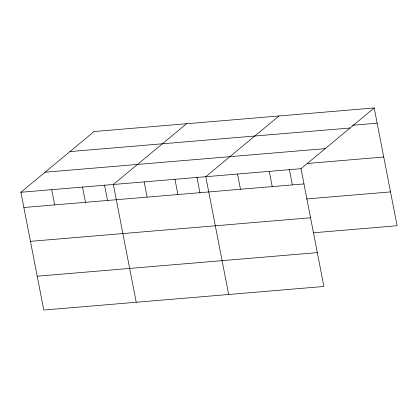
<?xml version="1.0" encoding="UTF-8"?>
<svg xmlns="http://www.w3.org/2000/svg" width="418" height="418" viewBox="0 0 418 418"><rect width="100%" height="100%" fill="white"/><g stroke="black" fill="none" stroke-linecap="round" stroke-linejoin="round"><path stroke-width="0.63" d="M374.204 107.959L301.012 168.694L323.908 286.476L43.796 310.041L20.9 192.264L94.092 131.524L374.204 107.959L397.1 225.736L313.526 232.769M186.532 123.749L113.335 184.484L136.231 302.266M278.968 115.969L205.776 176.709L228.667 294.486M352.546 125.264L377.167 123.195M69.942 151.572L350.054 128.002M45.055 172.221L325.167 148.651M307.298 163.464L383.745 157.032M20.9 192.264L301.012 168.694M23.863 207.5L303.975 183.93M306.3 198.984L390.522 191.899M30.441 241.338L310.553 217.773M37.218 276.204L317.33 252.634M289.371 169.483L292.328 184.699M269.265 171.364L272.228 186.6M237.518 174.034L240.481 189.276M196.935 177.263L200.013 193.111M174.959 179.301L177.922 194.537M144.147 181.893L147.11 197.129M104.495 185.038L107.578 200.886M82.524 187.076L85.486 202.317M51.712 189.673L54.674 204.909"/></g></svg>
